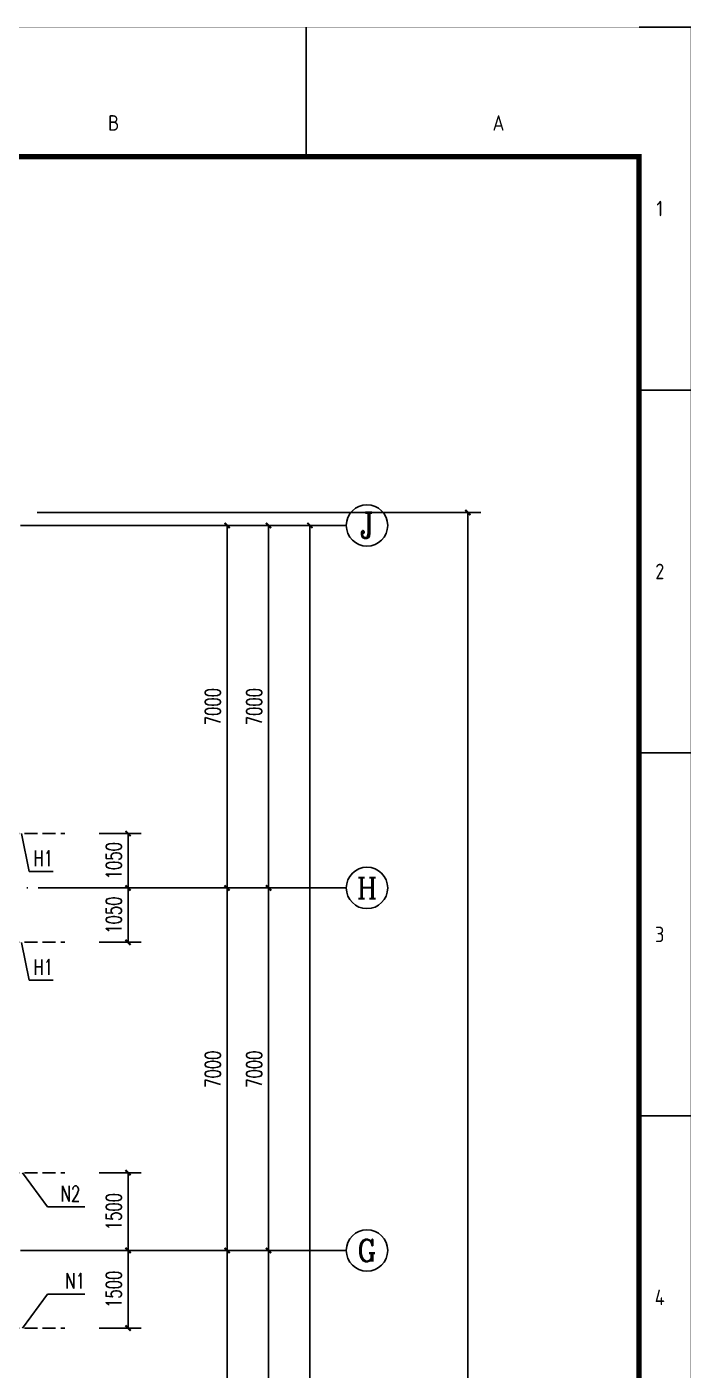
# Model space of a CAD drawing. Extents: x -59142 to 322364, y -122476 to 91021.
# Drawn here: x 49423 to 62240, y 65060 to 91001 of the extents above; entities that cross this region are included whole.
import ezdxf
from ezdxf.enums import TextEntityAlignment as Align

# ---------------------------------------------------------------- set-up
doc = ezdxf.new("R2010")
doc.units = 0
doc.header["$LTSCALE"] = 1000
doc.header["$MEASUREMENT"] = 0
doc.linetypes.add('DASH', pattern=[0.35, 0.25, -0.1])
doc.linetypes.add('DOTE', pattern=[2.42, 2, -0.2, 0.02, -0.2])
for name, color, linetype in [('AXIS', 3, 'Continuous'), ('AXIS_TEXT', 7, 'Continuous'), ('DOTE', 1, 'DOTE'), ('HOLE', 6, 'Continuous'), ('PUB_TEXT', 7, 'Continuous')]:
    doc.layers.add(name, color=color, linetype=linetype)
doc.styles.add('_TCH_AXIS', font='COMPLEX', dxfattribs={"bigfont": 'GBCBIG'})
doc.styles.add('_TCH_DIM', font='SIMPLEX', dxfattribs={"bigfont": 'GBCBIG'})
doc.styles.add('_TCH_DIM_T3', font='SIMPLEX', dxfattribs={"width": 0.705882, "bigfont": 'GBCBIG'})
doc.styles.add('COMPLEX', font='COMPLEX')
doc.styles.get("Standard").update_dxf_attribs({"font": 'gbenor.shx', "bigfont": 'gbcbig.shx'})
doc.styles.add('TK', font='GEDITXT.SHX', dxfattribs={"width": 0.85, "height": 3.5, "bigfont": 'DXT.SHX'})
doc.dimstyles.new('_TCH_ARCH&&100', dxfattribs={"dimtxt": 297.5, "dimasz": 100, "dimexe": 250, "dimexo": 300, "dimgap": 126.25, "dimtad": 1, "dimdec": 0, "dimzin": 0, "dimdsep": 46, "dimtxsty": '_TCH_DIM_T3', "dimblk": 'ARCHTICK', "dimcen": 0.09, "dimazin": 2, "dimtfac": 1, "dimtdec": 0, "dimtix": 1, "dimtmove": 2, "dimatfit": 3, "dimfxl": 1, "dimtolj": 1, "dimtzin": 0, "dimarcsym": 0})
doc.dimstyles.get("Standard").update_dxf_attribs({"dimscale": 100, "dimtxt": 3.5, "dimasz": 1, "dimexe": 2.5, "dimexo": 3, "dimgap": 1.5, "dimtad": 1, "dimdec": 0, "dimzin": 0, "dimdsep": 46, "dimtxsty": 'Standard', "dimblk": 'ARCHTICK', "dimcen": 0.09, "dimadec": 0, "dimazin": 0, "dimtfac": 1, "dimtdec": 0, "dimtix": 1, "dimtmove": 2, "dimatfit": 3, "dimfxl": 1, "dimtolj": 1, "dimtzin": 0, "dimarcsym": 0})

# ---------------------------------------------------------------- blocks, each defined once
blk = doc.blocks.new('GEDI_WK_A1_V')
at = {"color": 3}
for p, q in [((519.75, 816), (519.75, 841)), ((584, 841), (594, 841)), ((584, 770.92), (594, 770.92)), ((584, 700.83), (594, 700.83)), ((584, 630.75), (594, 630.75))]:
    blk.add_line(p, q, dxfattribs=at)
for points, const_width in [([(0, 841), (0, 0), (594, 0), (594, 841)], 0.1), ([(10, 816), (10, 10), (584, 10), (584, 816)], 1)]:
    blk.add_lwpolyline(points, close=True, dxfattribs=dict(at, const_width=const_width))
for s, p in [('B', (482.62, 821)), ('A', (556.88, 821))]:
    blk.add_text(s, height=3, dxfattribs=at).set_placement(p, align=Align.CENTER)
for s, p in [('1', (588, 805.96)), ('2', (588, 735.88)), ('3', (588, 665.79)), ('4', (588, 595.71))]:
    blk.add_text(s, height=3, dxfattribs=at).set_placement(p, align=Align.MIDDLE)
blk = doc.blocks.new('A$C711966D6')
blk.add_blockref('GEDI_WK_A1_V', (0, 0))
at = {"style": 'TK', "width": 0.85}
for tag, height, p in [('PROJECTNAME', 4.75, (529, 44)), ('PHASE', 4, (571, 44)), ('DRAWINGNAME', 4.75, (539, 31))]:
    blk.add_attdef(tag, text='', height=height, dxfattribs=at).set_placement(p, align=Align.MIDDLE_CENTER)
for tag, p, height in [('APPROVE', (416, 32.75), 3.5), ('DESIGN', (461, 32.75), 3.5), ('REVIEW1', (416, 25.75), 3.5), ('DRAW', (461, 25.75), 3.5), ('REVIEW2', (416, 18.75), 3.5), ('PROPORTION', (461, 18.75), 3.5), ('DRAWINGNUMBER', (511, 18.5), 4), ('CHECK', (416, 11.75), 3.5), ('DATE', (461, 11.75), 3.5), ('VERSION', (577, 11.75), 3.5)]:
    blk.add_attdef(tag, p, '', height=height, dxfattribs=at)
blk = doc.blocks.new('是飞洒发时')
at = {"xscale": 100, "yscale": 100, "zscale": 100}
blk.add_blockref('A$C711966D6', (0, 0), dxfattribs=at)
blk = doc.blocks.new('_ArchTick')
at = {"color": 0, "linetype": 'ByBlock', "const_width": 0.4}
blk.add_lwpolyline([(-0.5, -0.5), (0.5, 0.5)], dxfattribs=at)
blk = doc.blocks.new('*D354')
at = {"layer": 'Defpoints', "color": 0, "transparency": 16777216}
for p in [(50518, 74372), (51375, 74372), (50518, 73322)]:
    blk.add_point(p, dxfattribs=at)
at = {"layer": 'HOLE', "color": 0, "lineweight": -2, "transparency": 16777216}
for p, q in [((50818, 74372), (51625, 74372)), ((51375, 73322), (51375, 74372)), ((50818, 73322), (51625, 73322))]:
    blk.add_line(p, q, dxfattribs=at)
at = {"layer": 'HOLE', "color": 0, "lineweight": -2, "transparency": 16777216, "xscale": 100, "yscale": 100, "zscale": 100}
for p, rotation in [((51375, 74372), 90), ((51375, 73322), 270)]:
    blk.add_blockref('_ArchTick', p, dxfattribs=dict(at, rotation=rotation))
at = {"layer": 'HOLE', "color": 0, "transparency": 16777216, "insert": (51100, 73847), "char_height": 297.5, "attachment_point": 5, "rotation": 90, "style": '_TCH_DIM_T3'}
blk.add_mtext('\\A1;1050', dxfattribs=at)
blk = doc.blocks.new('*D355')
at = {"layer": 'Defpoints', "color": 0, "transparency": 16777216}
for p in [(50518, 75422), (51375, 75422), (50518, 74372)]:
    blk.add_point(p, dxfattribs=at)
at = {"layer": 'HOLE', "color": 0, "lineweight": -2, "transparency": 16777216}
for p, q in [((50818, 75422), (51625, 75422)), ((51375, 74372), (51375, 75422)), ((50818, 74372), (51625, 74372))]:
    blk.add_line(p, q, dxfattribs=at)
at = {"layer": 'HOLE', "color": 0, "lineweight": -2, "transparency": 16777216, "xscale": 100, "yscale": 100, "zscale": 100}
for p, rotation in [((51375, 75422), 90), ((51375, 74372), 270)]:
    blk.add_blockref('_ArchTick', p, dxfattribs=dict(at, rotation=rotation))
at = {"layer": 'HOLE', "color": 0, "transparency": 16777216, "insert": (51100, 74897), "char_height": 297.5, "attachment_point": 5, "rotation": 90, "style": '_TCH_DIM_T3'}
blk.add_mtext('\\A1;1050', dxfattribs=at)
blk = doc.blocks.new('*D408')
at = {"layer": 'Defpoints', "color": 0, "transparency": 16777216}
for p in [(50518, 67372), (51375, 67372), (50518, 65872)]:
    blk.add_point(p, dxfattribs=at)
at = {"layer": 'HOLE', "color": 0, "lineweight": -2, "transparency": 16777216}
for p, q in [((50818, 67372), (51625, 67372)), ((51375, 65872), (51375, 67372)), ((50818, 65872), (51625, 65872))]:
    blk.add_line(p, q, dxfattribs=at)
at = {"layer": 'HOLE', "color": 0, "lineweight": -2, "transparency": 16777216, "xscale": 100, "yscale": 100, "zscale": 100}
for p, rotation in [((51375, 67372), 90), ((51375, 65872), 270)]:
    blk.add_blockref('_ArchTick', p, dxfattribs=dict(at, rotation=rotation))
at = {"layer": 'HOLE', "color": 0, "transparency": 16777216, "insert": (51100, 66622), "char_height": 297.5, "attachment_point": 5, "rotation": 90, "style": '_TCH_DIM_T3'}
blk.add_mtext('\\A1;1500', dxfattribs=at)
blk = doc.blocks.new('*D409')
at = {"layer": 'Defpoints', "color": 0, "transparency": 16777216}
for p in [(50518, 68872), (51375, 68872), (50518, 67372)]:
    blk.add_point(p, dxfattribs=at)
at = {"layer": 'HOLE', "color": 0, "lineweight": -2, "transparency": 16777216}
for p, q in [((50818, 68872), (51625, 68872)), ((51375, 67372), (51375, 68872)), ((50818, 67372), (51625, 67372))]:
    blk.add_line(p, q, dxfattribs=at)
at = {"layer": 'HOLE', "color": 0, "lineweight": -2, "transparency": 16777216, "xscale": 100, "yscale": 100, "zscale": 100}
for p, rotation in [((51375, 68872), 90), ((51375, 67372), 270)]:
    blk.add_blockref('_ArchTick', p, dxfattribs=dict(at, rotation=rotation))
at = {"layer": 'HOLE', "color": 0, "transparency": 16777216, "insert": (51100, 68122), "char_height": 297.5, "attachment_point": 5, "rotation": 90, "style": '_TCH_DIM_T3'}
blk.add_mtext('\\A1;1500', dxfattribs=at)
blk = doc.blocks.new('*D1286')
at = {"layer": 'AXIS', "color": 0, "lineweight": -2, "transparency": 16777216}
for p, q in [((51086, 67372), (53536, 67372)), ((53286, 60372), (53286, 67372)), ((51086, 60372), (53536, 60372))]:
    blk.add_line(p, q, dxfattribs=at)
at = {"layer": 'Defpoints', "color": 0, "transparency": 16777216}
for p in [(50786, 67372), (53286, 67372), (50786, 60372)]:
    blk.add_point(p, dxfattribs=at)
at = {"layer": 'AXIS', "color": 0, "lineweight": -2, "transparency": 16777216, "xscale": 100, "yscale": 100, "zscale": 100}
for p, rotation in [((53286, 67372), 90), ((53286, 60372), 270)]:
    blk.add_blockref('_ArchTick', p, dxfattribs=dict(at, rotation=rotation))
at = {"layer": 'AXIS', "color": 0, "transparency": 16777216, "insert": (53011, 63872), "char_height": 297.5, "attachment_point": 5, "rotation": 90, "style": '_TCH_DIM_T3'}
blk.add_mtext('\\A1;7000', dxfattribs=at)
blk = doc.blocks.new('*D1287')
at = {"layer": 'AXIS', "color": 0, "lineweight": -2, "transparency": 16777216}
for p, q in [((51086, 74372), (53536, 74372)), ((53286, 67372), (53286, 74372)), ((51086, 67372), (53536, 67372))]:
    blk.add_line(p, q, dxfattribs=at)
at = {"layer": 'Defpoints', "color": 0, "transparency": 16777216}
for p in [(50786, 74372), (53286, 74372), (50786, 67372)]:
    blk.add_point(p, dxfattribs=at)
at = {"layer": 'AXIS', "color": 0, "lineweight": -2, "transparency": 16777216, "xscale": 100, "yscale": 100, "zscale": 100}
for p, rotation in [((53286, 74372), 90), ((53286, 67372), 270)]:
    blk.add_blockref('_ArchTick', p, dxfattribs=dict(at, rotation=rotation))
at = {"layer": 'AXIS', "color": 0, "transparency": 16777216, "insert": (53011, 70872), "char_height": 297.5, "attachment_point": 5, "rotation": 90, "style": '_TCH_DIM_T3'}
blk.add_mtext('\\A1;7000', dxfattribs=at)
blk = doc.blocks.new('*D1288')
at = {"layer": 'AXIS', "color": 0, "lineweight": -2, "transparency": 16777216}
for p, q in [((51086, 81372), (53536, 81372)), ((53286, 74372), (53286, 81372)), ((51086, 74372), (53536, 74372))]:
    blk.add_line(p, q, dxfattribs=at)
at = {"layer": 'Defpoints', "color": 0, "transparency": 16777216}
for p in [(50786, 81372), (53286, 81372), (50786, 74372)]:
    blk.add_point(p, dxfattribs=at)
at = {"layer": 'AXIS', "color": 0, "lineweight": -2, "transparency": 16777216, "xscale": 100, "yscale": 100, "zscale": 100}
for p, rotation in [((53286, 81372), 90), ((53286, 74372), 270)]:
    blk.add_blockref('_ArchTick', p, dxfattribs=dict(at, rotation=rotation))
at = {"layer": 'AXIS', "color": 0, "transparency": 16777216, "insert": (53011, 77872), "char_height": 297.5, "attachment_point": 5, "rotation": 90, "style": '_TCH_DIM_T3'}
blk.add_mtext('\\A1;7000', dxfattribs=at)
blk = doc.blocks.new('*D1506')
at = {"layer": 'AXIS', "color": 0, "lineweight": -2, "transparency": 16777216}
for p, q in [((51886, 67372), (54336, 67372)), ((54086, 60372), (54086, 67372)), ((51886, 60372), (54336, 60372))]:
    blk.add_line(p, q, dxfattribs=at)
at = {"layer": 'Defpoints', "color": 0, "transparency": 16777216}
for p in [(51586, 67372), (54086, 67372), (51586, 60372)]:
    blk.add_point(p, dxfattribs=at)
at = {"layer": 'AXIS', "color": 0, "lineweight": -2, "transparency": 16777216, "xscale": 100, "yscale": 100, "zscale": 100}
for p, rotation in [((54086, 67372), 90), ((54086, 60372), 270)]:
    blk.add_blockref('_ArchTick', p, dxfattribs=dict(at, rotation=rotation))
at = {"layer": 'AXIS', "color": 0, "transparency": 16777216, "insert": (53811, 63872), "char_height": 297.5, "attachment_point": 5, "rotation": 90, "style": '_TCH_DIM_T3'}
blk.add_mtext('\\A1;7000', dxfattribs=at)
blk = doc.blocks.new('*D1507')
at = {"layer": 'AXIS', "color": 0, "lineweight": -2, "transparency": 16777216}
for p, q in [((51886, 74372), (54336, 74372)), ((54086, 67372), (54086, 74372)), ((51886, 67372), (54336, 67372))]:
    blk.add_line(p, q, dxfattribs=at)
at = {"layer": 'Defpoints', "color": 0, "transparency": 16777216}
for p in [(51586, 74372), (54086, 74372), (51586, 67372)]:
    blk.add_point(p, dxfattribs=at)
at = {"layer": 'AXIS', "color": 0, "lineweight": -2, "transparency": 16777216, "xscale": 100, "yscale": 100, "zscale": 100}
for p, rotation in [((54086, 74372), 90), ((54086, 67372), 270)]:
    blk.add_blockref('_ArchTick', p, dxfattribs=dict(at, rotation=rotation))
at = {"layer": 'AXIS', "color": 0, "transparency": 16777216, "insert": (53811, 70872), "char_height": 297.5, "attachment_point": 5, "rotation": 90, "style": '_TCH_DIM_T3'}
blk.add_mtext('\\A1;7000', dxfattribs=at)
blk = doc.blocks.new('*D1508')
at = {"layer": 'AXIS', "color": 0, "lineweight": -2, "transparency": 16777216}
for p, q in [((51886, 81372), (54336, 81372)), ((54086, 74372), (54086, 81372)), ((51886, 74372), (54336, 74372))]:
    blk.add_line(p, q, dxfattribs=at)
at = {"layer": 'Defpoints', "color": 0, "transparency": 16777216}
for p in [(51586, 81372), (54086, 81372), (51586, 74372)]:
    blk.add_point(p, dxfattribs=at)
at = {"layer": 'AXIS', "color": 0, "lineweight": -2, "transparency": 16777216, "xscale": 100, "yscale": 100, "zscale": 100}
for p, rotation in [((54086, 81372), 90), ((54086, 74372), 270)]:
    blk.add_blockref('_ArchTick', p, dxfattribs=dict(at, rotation=rotation))
at = {"layer": 'AXIS', "color": 0, "transparency": 16777216, "insert": (53811, 77872), "char_height": 297.5, "attachment_point": 5, "rotation": 90, "style": '_TCH_DIM_T3'}
blk.add_mtext('\\A1;7000', dxfattribs=at)
blk = doc.blocks.new('*D1510')
at = {"layer": 'AXIS', "color": 0, "lineweight": -2, "transparency": 16777216}
for p, q in [((51886, 81372), (55136, 81372)), ((54886, 26872), (54886, 81372)), ((51886, 26872), (55136, 26872))]:
    blk.add_line(p, q, dxfattribs=at)
at = {"layer": 'Defpoints', "color": 0, "transparency": 16777216}
for p in [(51586, 81372), (54886, 81372), (51586, 26872)]:
    blk.add_point(p, dxfattribs=at)
at = {"layer": 'AXIS', "color": 0, "lineweight": -2, "transparency": 16777216, "xscale": 100, "yscale": 100, "zscale": 100}
for p, rotation in [((54886, 81372), 90), ((54886, 26872), 270)]:
    blk.add_blockref('_ArchTick', p, dxfattribs=dict(at, rotation=rotation))
at = {"layer": 'AXIS', "color": 0, "transparency": 16777216, "insert": (54611, 54122), "char_height": 297.5, "attachment_point": 5, "rotation": 90, "style": '_TCH_DIM_T3'}
blk.add_mtext('\\A1;54500', dxfattribs=at)
blk = doc.blocks.new('_AXISO')
blk.add_circle((0, 0), 0.5)
at = {"layer": 'AXIS_TEXT', "style": 'COMPLEX', "width": 1.041667}
blk.add_attdef('A', text='', height=0.56, dxfattribs=at).set_placement((-0.25, -0.28), (0.25, -0.28), align=Align.FIT)
blk = doc.blocks.new('*D1614')
at = {"color": 0, "lineweight": -2, "transparency": 16777216}
for p, q in [((49618, 81622), (58184, 81622)), ((57934, 22232), (57934, 81622)), ((49618, 22232), (58184, 22232))]:
    blk.add_line(p, q, dxfattribs=at)
at = {"layer": 'Defpoints', "color": 0, "transparency": 16777216}
for p in [(49318, 81622), (57934, 81622), (49318, 22232)]:
    blk.add_point(p, dxfattribs=at)
at = {"color": 0, "lineweight": -2, "transparency": 16777216, "xscale": 100, "yscale": 100, "zscale": 100}
for p, rotation in [((57934, 81622), 90), ((57934, 22232), 270)]:
    blk.add_blockref('_ArchTick', p, dxfattribs=dict(at, rotation=rotation))
at = {"color": 0, "transparency": 16777216, "insert": (57609, 51927), "char_height": 350, "attachment_point": 5, "rotation": 90}
blk.add_mtext('\\A1;59390', dxfattribs=at)

msp = doc.modelspace()

# ---------------------------------------------------------------- linework, layer by layer
at = {"layer": 'AXIS'}
for p, q in [((51585.9, 81372.1), (55585.9, 81372.1)), ((51585.9, 74372.1), (55585.9, 74372.1)), ((51585.9, 67372.1), (55585.9, 67372.1))]:
    msp.add_line(p, q, dxfattribs=at)
at = {"layer": 'DOTE'}
for p, q in [((22679.9, 81372.1), (51585.9, 81372.1)), ((23021.6, 74372.1), (51585.9, 74372.1)), ((22679.9, 67372.1), (51585.9, 67372.1))]:
    msp.add_line(p, q, dxfattribs=at)
at = {"layer": 'HOLE', "linetype": 'DASH'}
for p, q in [((48675.2, 75422.1), (50158.2, 75422.1)), ((48675.2, 73322.1), (50158.2, 73322.1)), ((48675.2, 68872.1), (50158.2, 68872.1)), ((48675.2, 65872.1), (50158.2, 65872.1))]:
    msp.add_line(p, q, dxfattribs=at)
at = {"layer": 'HOLE'}
for p, q in [((49318.4, 75421.4), (49467, 74689.8)), ((49467, 74689.8), (49927, 74689.8)), ((49318.4, 73321.4), (49467, 72589.8)), ((49467, 72589.8), (49927, 72589.8)), ((49338.4, 68872.1), (49818.2, 68215)), ((49818.2, 68215), (50540.7, 68215)), ((49338.4, 65872.1), (49818.2, 66529.1)), ((49818.2, 66529.1), (50540.7, 66529.1))]:
    msp.add_line(p, q, dxfattribs=at)

# ---------------------------------------------------------------- block references
msp.add_blockref('是飞洒发时', (2835.5, 6896))
at = {"layer": 'AXIS'}
ref = msp.add_blockref('_AXISO', (55985.9, 81372.1), dxfattribs=dict(at, xscale=800, yscale=800, zscale=800))
ref.add_attrib('A', 'J', dxfattribs={"layer": 'AXIS_TEXT', "height": 496.1, "style": '_TCH_AXIS'}).set_placement((55856, 81124), (56115.9, 81124), align=Align.FIT)
ref = msp.add_blockref('_AXISO', (55985.9, 74372.1), dxfattribs=dict(at, xscale=800, yscale=800, zscale=800))
ref.add_attrib('A', 'H', dxfattribs={"layer": 'AXIS_TEXT', "height": 405.5, "style": '_TCH_AXIS'}).set_placement((55792.8, 74169.3), (56179, 74169.3), align=Align.FIT)
ref = msp.add_blockref('_AXISO', (55985.9, 67372.1), dxfattribs=dict(at, xscale=800, yscale=800, zscale=800))
ref.add_attrib('A', 'G', dxfattribs={"layer": 'AXIS_TEXT', "height": 425.2, "style": '_TCH_AXIS'}).set_placement((55803.7, 67159.5), (56168.2, 67159.5), align=Align.FIT)

# ---------------------------------------------------------------- texts
at = {"layer": 'PUB_TEXT', "style": '_TCH_DIM', "width": 0.705882}
for s, p in [('H1', (49552, 74794.8)), ('H1', (49552, 72694.8)), ('N2', (50075.7, 68320)), ('N1', (50165.7, 66634.1))]:
    msp.add_text(s, height=297.5, dxfattribs=at).set_placement(p)

# ---------------------------------------------------------------- dimensions: what is measured, and where the dimension line sits
dim = msp.add_aligned_dim(p1=(49318.4, 22232.1), p2=(49318.4, 81622.1), distance=-8615.1, dimstyle='Standard', override={"dimarcsym": 1})
dim.commit()
dim.dimension.update_dxf_attribs({"geometry": '*D1614', "text_midpoint": (57608.5, 51927.1)})
at = {"layer": 'AXIS'}
for p1, p2, distance, picture, middle in [((50785.9, 74372.1), (50785.9, 81372.1), -2500, '*D1288', (53010.9, 77872.1)), ((51585.9, 74372.1), (51585.9, 81372.1), -2500, '*D1508', (53810.9, 77872.1)), ((51585.9, 26872.1), (51585.9, 81372.1), -3300, '*D1510', (54610.9, 54122.1)), ((50785.9, 67372.1), (50785.9, 74372.1), -2500, '*D1287', (53010.9, 70872.1)), ((51585.9, 67372.1), (51585.9, 74372.1), -2500, '*D1507', (53810.9, 70872.1)), ((50785.9, 60372.1), (50785.9, 67372.1), -2500, '*D1286', (53010.9, 63872.1)), ((51585.9, 60372.1), (51585.9, 67372.1), -2500, '*D1506', (53810.9, 63872.1))]:
    dim = msp.add_aligned_dim(p1=p1, p2=p2, distance=distance, dimstyle='_TCH_ARCH&&100', dxfattribs=at)
    dim.commit()
    dim.dimension.update_dxf_attribs({"geometry": picture, "text_midpoint": middle})
at = {"layer": 'HOLE'}
for p1, p2, picture, middle in [((50518.4, 74372.1), (50518.4, 75422.1), '*D355', (51099.5, 74897.1)), ((50518.4, 73322.1), (50518.4, 74372.1), '*D354', (51099.5, 73847.1)), ((50518.4, 67372.1), (50518.4, 68872.1), '*D409', (51099.5, 68122.1)), ((50518.4, 65872.1), (50518.4, 67372.1), '*D408', (51099.5, 66622.1))]:
    dim = msp.add_aligned_dim(p1=p1, p2=p2, distance=-856.1, dimstyle='_TCH_ARCH&&100', dxfattribs=at)
    dim.commit()
    dim.dimension.update_dxf_attribs({"geometry": picture, "text_midpoint": middle})

doc.saveas('drawing.dxf')
